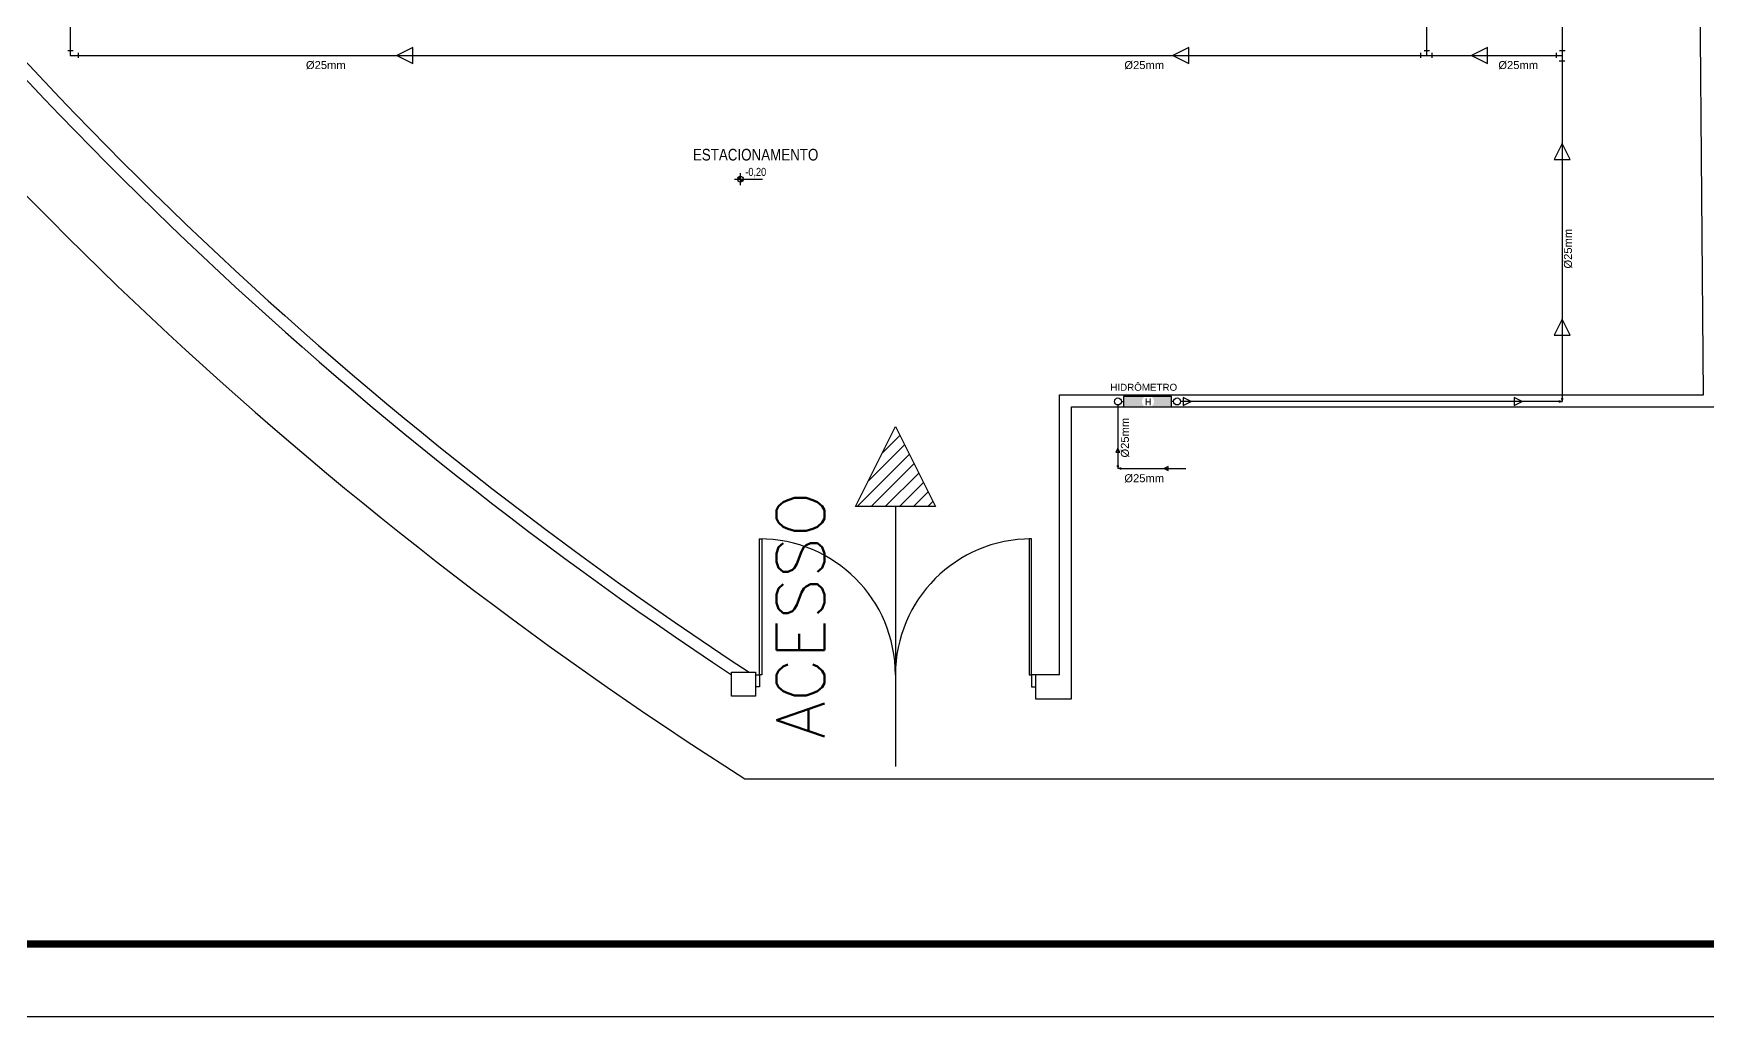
# Model space of a CAD drawing. Header units: millimetres. Extents: x 4156 to 4603, y 996 to 1078.
# Drawn here: x 4391.45 to 4414.47, y 996.22 to 1009.74 of the extents above; entities that cross this region are included whole.
import ezdxf
from ezdxf.enums import TextEntityAlignment as Align

# ---------------------------------------------------------------- set-up
doc = ezdxf.new("R2010")
doc.units = ezdxf.units.MM
doc.header["$LTSCALE"] = 20
for name, color, linetype in [('-HIDRO', 8, 'Continuous'), ('AF', 5, 'Continuous'), ('CONEXÃO_HIDRÁULICA', 2, 'Continuous'), ('E-txt-g', 3, 'Continuous'), ('HID-TUBPRIMARIO', 5, 'Continuous'), ('P2', 1, 'Continuous'), ('TEXTO', 3, 'Continuous')]:
    doc.layers.add(name, color=color, linetype=linetype)
doc.layers.add('E-Txt-W', color=7, linetype='Continuous', lineweight=20)
doc.styles.add('100-25', font='ROMANS.shx', dxfattribs={"height": 0.12})
doc.styles.add('CARIMBO_DADOS', font='arial.ttf', dxfattribs={"height": 0.1})
doc.styles.add('F2', font='ARIALN.TTF')
doc.styles.add('REG60', font='romans.shx', dxfattribs={"width": 0.8, "height": 0.15})
doc.styles.add('REG80', font='romans.shx', dxfattribs={"width": 0.8, "height": 0.2})
doc.styles.add('ROMANS', font='romans__.ttf', dxfattribs={"height": 0.1})
doc.styles.get("Standard").update_dxf_attribs({"font": 'arial.ttf'})

# ---------------------------------------------------------------- blocks, each defined once
blk = doc.blocks.new('TXT-AMB75')
at = {"layer": 'E-txt-g', "style": 'REG80', "width": 0.8, "flags": 8}
blk.add_attdef('TXT', text='', height=0.2, dxfattribs=at).set_placement((0.005, 0.296), align=Align.CENTER)
at = {"layer": 'E-Txt-W', "style": 'REG60', "width": 0.8, "flags": 8}
blk.add_attdef('TXT', text='', height=0.15, dxfattribs=at).set_placement((0.005, 0.027), align=Align.CENTER)
blk = doc.blocks.new('NV')
at = {"color": 4, "linetype": 'ByBlock', "ltscale": 0.5}
for p, q in [((-1.414, -0.142), (-1.414, 0.107)), ((-1.539, -0.018), (-0.953, -0.018))]:
    blk.add_line(p, q, dxfattribs=at)
at = {"color": 4, "ltscale": 2.5}
blk.add_circle((-1.414, -0.018), 0.0622, dxfattribs=at)
at = {"color": 4}
for points in [[(-1.414, -0.018), (-1.458, 0.026), (-1.476, -0.018), (-1.472, 0.006)], [(-1.414, -0.018), (-1.414, 0.045), (-1.458, 0.026), (-1.438, 0.04)], [(-1.414, -0.018), (-1.352, -0.018), (-1.37, -0.062), (-1.357, -0.041)], [(-1.414, -0.018), (-1.37, -0.062), (-1.414, -0.08), (-1.39, -0.075)]]:
    blk.add_solid(points, dxfattribs=at)
at = {"layer": 'E-Txt-W', "color": 4, "ltscale": 2.5, "style": 'F2'}
blk.add_attdef('COTAPISO', (-1.306, 0.073), '', height=0.15, dxfattribs=at)

msp = doc.modelspace()

# ---------------------------------------------------------------- hatches: boundary and pattern name
at = {"layer": '-HIDRO'}
h = msp.add_hatch(dxfattribs=at)
h.set_pattern_fill('ANSI31', color=256, scale=1.1, style=0)
h.set_pattern_definition([(45, (1993.53939, 699.93884), (-0.0972271824, 0.0972271824), [])])
h.paths.add_polyline_path([(4402.753, 1003.233), (4403.853, 1003.233), (4403.303, 1004.333)])
at = {"layer": 'HID-TUBPRIMARIO'}
h = msp.add_hatch(color=256, dxfattribs=at)
h.paths.add_polyline_path([(4406.733, 1004.604), (4406.439, 1004.604), (4406.439, 1004.747), (4406.734, 1004.747, 0.270224), (4406.692, 1004.675, 0.265974)])
h.paths.add_polyline_path([(4407.099, 1004.604), (4406.816, 1004.604, 0.265974), (4406.857, 1004.675, 0.270224), (4406.815, 1004.747), (4407.099, 1004.747)])

# ---------------------------------------------------------------- linework, layer by layer
at = {"layer": '-HIDRO', "linetype": 'Continuous'}
for p, q in [((4414.412, 1004.768), (4413.891, 1071.269)), ((4405.557, 1000.918), (4405.557, 1004.768)), ((4405.557, 1004.768), (4414.412, 1004.768)), ((4405.722, 1000.918), (4405.722, 1004.603)), ((4405.722, 1004.603), (4414.579, 1004.603)), ((4405.557, 1000.918), (4405.227, 1000.918)), ((4405.722, 1000.588), (4405.722, 1000.918)), ((4405.227, 1000.588), (4405.557, 1000.588)), ((4405.557, 1000.588), (4405.722, 1000.588))]:
    msp.add_line(p, q, dxfattribs=at)
at = {"layer": '-HIDRO'}
for p, q in [((4403.303, 1003.233), (4403.303, 999.658)), ((4401.377, 1000.918), (4401.377, 1000.753)), ((4401.377, 1000.918), (4401.377, 1000.753)), ((4405.227, 1000.918), (4405.227, 1000.588)), ((4405.227, 1000.918), (4405.227, 1000.753)), ((4405.227, 1000.918), (4405.227, 1000.753)), ((4401.232, 999.488), (4414.579, 999.488))]:
    msp.add_line(p, q, dxfattribs=at)
msp.add_lwpolyline([(4379.696, 1071.919, 0.099318), (4377.446, 1031.996, 0.188246), (4401.232, 999.488)], format="xyb", dxfattribs=at)
at = {"layer": '-HIDRO', "linetype": 'Continuous'}
for points in [[(4380.832, 1071.919, 0.099873), (4378.526, 1032.216, 0.183533), (4401.047, 1000.919)], [(4380.958, 1071.754, 0.099477), (4378.688, 1032.249, 0.184298), (4401.292, 1000.952)]]:
    msp.add_lwpolyline(points, format="xyb", dxfattribs=at)
at = {"layer": '-HIDRO'}
for points in [[(4406.439, 1004.747), (4406.439, 1004.604), (4407.099, 1004.604), (4407.099, 1004.747)], [(4401.432, 1000.918), (4401.432, 1002.788), (4401.465, 1002.788), (4401.465, 1000.918)], [(4405.172, 1000.918), (4405.172, 1002.788), (4405.139, 1002.788), (4405.139, 1000.918)]]:
    msp.add_lwpolyline(points, close=True, dxfattribs=at)
for points in [[(4402.753, 1003.233), (4403.303, 1004.333), (4403.853, 1003.233), (4402.753, 1003.233)], [(4401.377, 1000.918), (4401.432, 1000.918), (4401.432, 1000.753), (4401.377, 1000.753)], [(4405.227, 1000.918), (4405.172, 1000.918), (4405.172, 1000.753), (4405.227, 1000.753)]]:
    msp.add_lwpolyline(points, dxfattribs=at)
at = {"layer": '-HIDRO', "linetype": 'Continuous'}
msp.add_lwpolyline([(4401.047, 1000.952), (4401.377, 1000.952), (4401.377, 1000.622), (4401.047, 1000.622)], close=True, dxfattribs=at)
at = {"layer": '-HIDRO'}
for centre, start, end in [((4401.432, 1000.918), 0, 90), ((4405.172, 1000.918), 90, 180)]:
    msp.add_arc(centre, 1.87, start, end, dxfattribs=at)
at = {"layer": 'AF'}
for p, q in [((4391.956, 1068.38), (4391.956, 1009.439)), ((4410.604, 1037.407), (4410.604, 1009.439)), ((4412.468, 1010.098), (4412.468, 1004.678)), ((4391.956, 1009.439), (4412.468, 1009.439)), ((4406.362, 1004.63), (4406.362, 1003.79)), ((4406.41, 1004.678), (4406.439, 1004.678)), ((4407.126, 1004.678), (4407.099, 1004.678)), ((4406.398, 1003.754), (4407.296, 1003.754))]:
    msp.add_line(p, q, dxfattribs=at)
at = {"layer": 'AF', "color": 2}
for p, q in [((4412.468, 1004.714), (4412.468, 1004.678)), ((4412.431, 1004.678), (4412.468, 1004.678)), ((4406.362, 1003.79), (4406.362, 1003.754)), ((4406.398, 1003.754), (4406.362, 1003.754))]:
    msp.add_line(p, q, dxfattribs=at)
at = {"layer": 'AF', "color": 5}
msp.add_line((4412.468, 1004.678), (4407.222, 1004.678), dxfattribs=at)
for points in [[(4396.445, 1009.439, 0), (4396.665, 1009.329, 0), (4396.665, 1009.549, 0), (4396.445, 1009.439, 0)], [(4407.115, 1009.439, 0), (4407.335, 1009.329, 0), (4407.335, 1009.549, 0), (4407.115, 1009.439, 0)], [(4411.223, 1009.439, 0), (4411.443, 1009.329, 0), (4411.443, 1009.549, 0), (4411.223, 1009.439, 0)], [(4412.468, 1008.226, 0), (4412.358, 1008.006, 0), (4412.578, 1008.006, 0), (4412.468, 1008.226, 0)], [(4412.468, 1005.812, 0), (4412.358, 1005.592, 0), (4412.578, 1005.592, 0), (4412.468, 1005.812, 0)], [(4407.37, 1004.678, 0), (4407.26, 1004.733, 0), (4407.26, 1004.623, 0), (4407.37, 1004.678, 0)], [(4411.92, 1004.678, 0), (4411.81, 1004.733, 0), (4411.81, 1004.623, 0), (4411.92, 1004.678, 0)], [(4406.362, 1004.035, 0), (4406.334, 1003.98, 0), (4406.389, 1003.98, 0), (4406.362, 1004.035, 0)], [(4406.996, 1003.754, 0), (4407.051, 1003.727, 0), (4407.051, 1003.782, 0), (4406.996, 1003.754, 0)]]:
    msp.add_polyline3d(points, dxfattribs=at)
at = {"layer": 'AF', "color": 2, "extrusion": (-1.83697e-16, 1, 0)}
msp.add_circle((-4412.468, 0, 1004.714), 0.0138, dxfattribs=at)
at = {"layer": 'AF', "color": 2, "extrusion": (-1, -1.83697e-16, 0)}
msp.add_circle((-1004.678, 0, -4412.431), 0.0138, dxfattribs=at)
at = {"layer": 'AF', "color": 2, "extrusion": (0, 1, 0)}
msp.add_circle((-4406.362, 0, 1003.79), 0.0138, dxfattribs=at)
at = {"layer": 'AF', "color": 2, "extrusion": (1, 0, 0)}
msp.add_circle((1003.754, 0, 4406.398), 0.0138, dxfattribs=at)
at = {"layer": 'CONEXÃO_HIDRÁULICA'}
for p, q in [((4391.923, 1009.505), (4391.998, 1009.505)), ((4392.066, 1009.472), (4392.066, 1009.406)), ((4410.523, 1009.472), (4410.523, 1009.406)), ((4410.57, 1009.505), (4410.645, 1009.505)), ((4410.679, 1009.472), (4410.679, 1009.406)), ((4412.387, 1009.472), (4412.387, 1009.406)), ((4412.43, 1009.362), (4412.508, 1009.362)), ((4412.435, 1009.505), (4412.51, 1009.505))]:
    msp.add_line(p, q, dxfattribs=at)
at = {"layer": 'HID-TUBPRIMARIO'}
for centre in [(4406.362, 1004.678), (4407.174, 1004.678)]:
    msp.add_circle(centre, 0.0479, dxfattribs=at)
at = {"layer": 'P2'}
msp.add_lwpolyline([(4434.324, 996.216), (4434.324, 1077.816), (4374.924, 1077.816), (4374.924, 996.216)], close=True, dxfattribs=at)
at = {"layer": 'P2', "const_width": 0.1}
msp.add_lwpolyline([(4433.324, 997.216), (4433.324, 1076.816), (4375.924, 1076.816), (4375.924, 997.216)], close=True, dxfattribs=at)

# ---------------------------------------------------------------- block references
at = {"layer": '-HIDRO'}
ref = msp.add_blockref('TXT-AMB75', (4401.376, 1007.755, 2.013), dxfattribs=dict(at, xscale=0.8019000000000002, yscale=0.8019000000000002, zscale=0.8019000000000002))
ref.add_attrib('TXT', 'ESTACIONAMENTO', dxfattribs={"layer": 'E-txt-g', "color": 2, "height": 0.16038, "style": 'F2'}).set_placement((4401.38, 1007.993, 2.013), align=Align.CENTER)
ref = msp.add_blockref('NV', (4402.105, 1007.748, 2.013), dxfattribs=dict(at, xscale=0.66, yscale=0.66, zscale=0.66))
ref.add_attrib('COTAPISO', '-0,20', (4401.238, 1007.781, 2.013), dxfattribs={"layer": 'E-Txt-W', "color": 4, "ltscale": 2.5, "height": 0.11, "style": 'F2'})

# ---------------------------------------------------------------- texts
for s, height, rotation, style, p in [('HIDRÔMETRO', 0.0963, 0, 'CARIMBO_DADOS', (4406.257, 1004.825)), ('H', 0.0924, 180, '100-25', (4406.822, 1004.72))]:
    msp.add_text(s, height=height, rotation=rotation, dxfattribs=dict(at, style=style)).set_placement(p)
at = {"layer": '-HIDRO', "insert": (4401.665, 1000.041), "char_height": 0.66, "attachment_point": 1, "rotation": 90, "style": 'ROMANS'}
msp.add_mtext_dynamic_manual_height_columns('ACESSO', width=17.54417, gutter_width=12.5, heights=[0], dxfattribs=at)
at = {"layer": 'TEXTO'}
for p in [(4395.47, 1009.306), (4406.723, 1009.306), (4411.865, 1009.306), (4406.723, 1003.622)]:
    msp.add_text('Ø25mm', height=0.11, dxfattribs=at).set_placement(p, align=Align.MIDDLE_CENTER)
for p in [(4412.549, 1006.78), (4406.457, 1004.18)]:
    msp.add_text('Ø25mm', height=0.11, rotation=90, dxfattribs=at).set_placement(p, align=Align.MIDDLE_CENTER)

doc.saveas('drawing.dxf')
